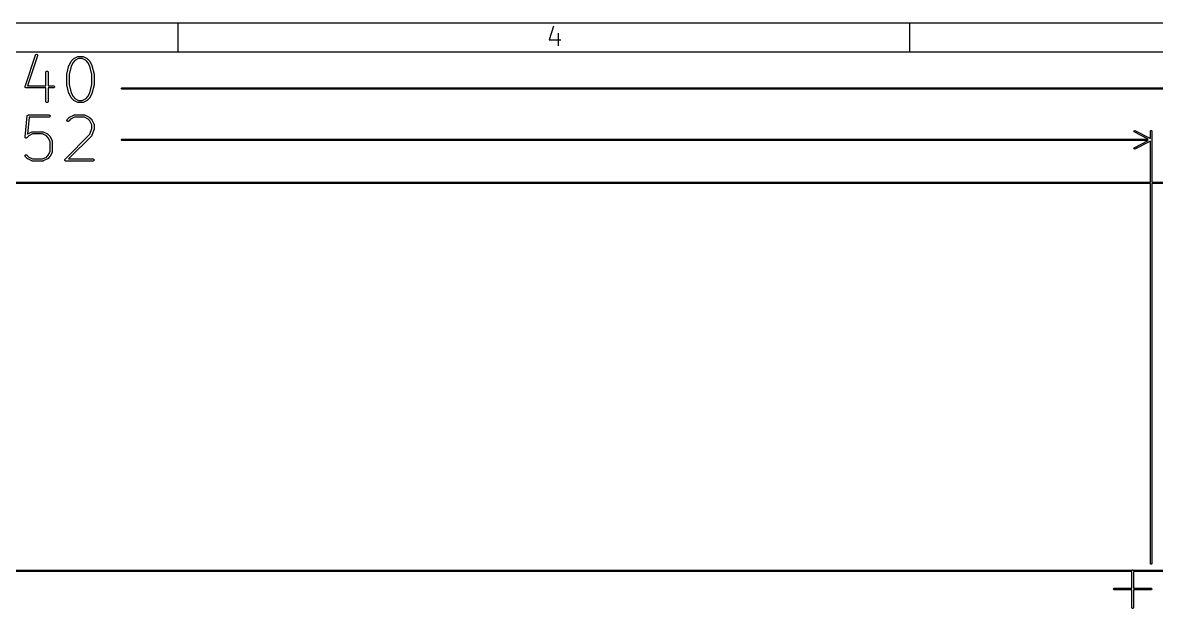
# Model space of a CAD drawing. Header units: inches. Extents: x 0.4 to 11.3, y -7.9 to -0.4.
# Drawn here: x 5.881 to 8.93, y -1.968 to -0.394 of the extents above; entities that cross this region are included whole.
import ezdxf

# ---------------------------------------------------------------- set-up
doc = ezdxf.new("R2010")
doc.units = ezdxf.units.IN
doc.header["$MEASUREMENT"] = 0
doc.layers.add('User.Drawings', color=9, linetype='CONTINUOUS', true_color=0xc2c2c2)

msp = doc.modelspace()

# ---------------------------------------------------------------- linework, layer by layer
at = {"layer": 'BLACK', "linetype": 'CONTINUOUS'}
for p, q in [((0.3937, -0.3937), (11.2993, -0.3937)), ((6.2992, -0.4724), (6.2992, -0.3937)), ((8.2677, -0.4724), (8.2677, -0.3937)), ((7.3093, -0.4028), (7.2971, -0.4394)), ((7.3215, -0.4223), (7.3215, -0.4564)), ((7.2971, -0.4394), (7.3288, -0.4394)), ((0.4724, -0.4724), (11.2206, -0.4724))]:
    msp.add_line(p, q, dxfattribs=at)
at = {"layer": 'User.Drawings', "linetype": 'CONTINUOUS'}
for p, q in [((5.8875, -0.5652), (5.9156, -0.4808)), ((5.9212, -0.4827), (5.8944, -0.5632)), ((5.9156, -0.4808), (5.9159, -0.4803)), ((5.9159, -0.4803), (5.9166, -0.4794)), ((5.9166, -0.4794), (5.9177, -0.4789)), ((5.9177, -0.4789), (5.9188, -0.4788)), ((5.9188, -0.4788), (5.9199, -0.4792)), ((5.9199, -0.4792), (5.9208, -0.48)), ((5.9208, -0.48), (5.9213, -0.481)), ((5.9214, -0.4821), (5.9212, -0.4827)), ((5.9213, -0.481), (5.9214, -0.4821)), ((6.0184, -0.4904), (6.0296, -0.4848)), ((6.0296, -0.4848), (6.0301, -0.4846)), ((6.0301, -0.4846), (6.0303, -0.4845)), ((6.0303, -0.4845), (6.0304, -0.4845)), ((6.0304, -0.4845), (6.0309, -0.4845)), ((6.0309, -0.4845), (6.0422, -0.4845)), ((6.0422, -0.4845), (6.0428, -0.4845)), ((6.0428, -0.4845), (6.0429, -0.4845)), ((6.0429, -0.4845), (6.043, -0.4846)), ((6.043, -0.4846), (6.0435, -0.4848)), ((6.0435, -0.4848), (6.0547, -0.4904)), ((5.9999, -0.5317), (6.0056, -0.5092)), ((6.0056, -0.5091), (6.0057, -0.5089)), ((6.0056, -0.5092), (6.0056, -0.5091)), ((6.0056, -0.5091), (6.0056, -0.5091)), ((6.0057, -0.5089), (6.0058, -0.5086)), ((6.0058, -0.5086), (6.0114, -0.4973)), ((6.0058, -0.5086), (6.0058, -0.5086)), ((6.0058, -0.5086), (6.0058, -0.5086)), ((6.0112, -0.5109), (6.0058, -0.5328)), ((6.0165, -0.5004), (6.0112, -0.5109)), ((6.0114, -0.4973), (6.0116, -0.4971)), ((6.0116, -0.497), (6.0117, -0.4969)), ((6.0116, -0.4971), (6.0116, -0.497)), ((6.0117, -0.4969), (6.0117, -0.4968)), ((6.0117, -0.4968), (6.0118, -0.4968)), ((6.0118, -0.4968), (6.012, -0.4966)), ((6.012, -0.4966), (6.0176, -0.4909)), ((6.0214, -0.4955), (6.0165, -0.5004)), ((6.0176, -0.4909), (6.0178, -0.4908)), ((6.0178, -0.4908), (6.0179, -0.4907)), ((6.0179, -0.4907), (6.018, -0.4906)), ((6.018, -0.4906), (6.0181, -0.4905)), ((6.018, -0.4906), (6.018, -0.4906)), ((6.0181, -0.4905), (6.0184, -0.4904)), ((6.0316, -0.4904), (6.0214, -0.4955)), ((6.0415, -0.4904), (6.0316, -0.4904)), ((6.0517, -0.4955), (6.0415, -0.4904)), ((6.0566, -0.5004), (6.0517, -0.4955)), ((6.0547, -0.4904), (6.055, -0.4905)), ((6.055, -0.4905), (6.0551, -0.4906)), ((6.0551, -0.4906), (6.0551, -0.4906)), ((6.0551, -0.4906), (6.0552, -0.4907)), ((6.0552, -0.4907), (6.0553, -0.4908)), ((6.0553, -0.4908), (6.0555, -0.4909)), ((6.0555, -0.4909), (6.0611, -0.4966)), ((6.0619, -0.5109), (6.0566, -0.5004)), ((6.0611, -0.4966), (6.0613, -0.4968)), ((6.0613, -0.4968), (6.0614, -0.4968)), ((6.0614, -0.4968), (6.0614, -0.4969)), ((6.0614, -0.4969), (6.0615, -0.497)), ((6.0615, -0.497), (6.0615, -0.4971)), ((6.0615, -0.4971), (6.0617, -0.4973)), ((6.0617, -0.4973), (6.0673, -0.5086)), ((6.0673, -0.5328), (6.0619, -0.5109)), ((6.0673, -0.5086), (6.0673, -0.5086)), ((6.0673, -0.5086), (6.0673, -0.5086)), ((6.0673, -0.5086), (6.0674, -0.5089)), ((6.0674, -0.5089), (6.0675, -0.5091)), ((6.0675, -0.5091), (6.0675, -0.5091)), ((6.0675, -0.5091), (6.0675, -0.5092)), ((6.0675, -0.5092), (6.0732, -0.5317)), ((5.9436, -0.5268), (5.9437, -0.5262)), ((5.9436, -0.5632), (5.9436, -0.5268)), ((5.9437, -0.5262), (5.9441, -0.5251)), ((5.9441, -0.5251), (5.9449, -0.5243)), ((5.9449, -0.5243), (5.946, -0.5239)), ((5.946, -0.5239), (5.9471, -0.5239)), ((5.9471, -0.5239), (5.9482, -0.5243)), ((5.9482, -0.5243), (5.949, -0.5251)), ((5.949, -0.5251), (5.9495, -0.5262)), ((5.9495, -0.5262), (5.9495, -0.5268)), ((5.9495, -0.5268), (5.9495, -0.5632)), ((5.9999, -0.5318), (5.9999, -0.5317)), ((5.9999, -0.532), (5.9999, -0.5318)), ((5.9999, -0.5318), (5.9999, -0.5318)), ((5.9999, -0.5323), (5.9999, -0.532)), ((5.9999, -0.5324), (5.9999, -0.5323)), ((5.9999, -0.5323), (5.9999, -0.5323)), ((5.9999, -0.5605), (5.9999, -0.5324)), ((6.0058, -0.5328), (6.0058, -0.5602)), ((6.0673, -0.5602), (6.0673, -0.5328)), ((6.0732, -0.5317), (6.0732, -0.5318)), ((6.0732, -0.5318), (6.0732, -0.5318)), ((6.0732, -0.5318), (6.0732, -0.532)), ((6.0732, -0.532), (6.0732, -0.5323)), ((6.0732, -0.5323), (6.0732, -0.5323)), ((6.0732, -0.5323), (6.0733, -0.5324)), ((6.0733, -0.5324), (6.0733, -0.5605)), ((5.8874, -0.5656), (5.8875, -0.5655)), ((5.8874, -0.5658), (5.8874, -0.5656)), ((5.8874, -0.5656), (5.8874, -0.5656)), ((5.8874, -0.5662), (5.8874, -0.5658)), ((5.8874, -0.5667), (5.8874, -0.5662)), ((5.8875, -0.5668), (5.8874, -0.5667)), ((5.8875, -0.5655), (5.8875, -0.5652)), ((5.8875, -0.5669), (5.8875, -0.5668)), ((5.8877, -0.5673), (5.8875, -0.5669)), ((5.8879, -0.5678), (5.8877, -0.5673)), ((5.8879, -0.5679), (5.8879, -0.5678)), ((5.888, -0.568), (5.8879, -0.5679)), ((5.8883, -0.5683), (5.888, -0.568)), ((5.8887, -0.5686), (5.8883, -0.5683)), ((5.8888, -0.5686), (5.8887, -0.5686)), ((5.8889, -0.5687), (5.8888, -0.5686)), ((5.8893, -0.5689), (5.8889, -0.5687)), ((5.8897, -0.569), (5.8893, -0.5689)), ((5.8899, -0.5691), (5.8897, -0.569)), ((5.89, -0.5691), (5.8899, -0.5691)), ((5.8903, -0.5691), (5.89, -0.5691)), ((5.89, -0.5691), (5.89, -0.5691)), ((5.9436, -0.5691), (5.8903, -0.5691)), ((5.8944, -0.5632), (5.9436, -0.5632)), ((5.9436, -0.6055), (5.9436, -0.5691)), ((5.9495, -0.5632), (5.9634, -0.5632)), ((5.9634, -0.5691), (5.9495, -0.5691)), ((5.9495, -0.5691), (5.9495, -0.6055)), ((5.9634, -0.5632), (5.964, -0.5632)), ((5.964, -0.569), (5.9634, -0.5691)), ((5.964, -0.5632), (5.9651, -0.5637)), ((5.9651, -0.5686), (5.964, -0.569)), ((5.9651, -0.5637), (5.9659, -0.5645)), ((5.9659, -0.5678), (5.9651, -0.5686)), ((5.9659, -0.5645), (5.9663, -0.5656)), ((5.9663, -0.5667), (5.9659, -0.5678)), ((5.9663, -0.5656), (5.9663, -0.5667)), ((5.9999, -0.5606), (5.9999, -0.5605)), ((5.9999, -0.5607), (5.9999, -0.5606)), ((5.9999, -0.5609), (5.9999, -0.5607)), ((5.9999, -0.5611), (5.9999, -0.5609)), ((5.9999, -0.5612), (5.9999, -0.5611)), ((5.9999, -0.5611), (5.9999, -0.5611)), ((6.0056, -0.5837), (5.9999, -0.5612)), ((6.0058, -0.5602), (6.0112, -0.582)), ((6.0619, -0.582), (6.0673, -0.5602)), ((6.0732, -0.5612), (6.0675, -0.5837)), ((6.0733, -0.5605), (6.0732, -0.5606)), ((6.0732, -0.5606), (6.0732, -0.5607)), ((6.0732, -0.5607), (6.0732, -0.5609)), ((6.0732, -0.5609), (6.0732, -0.5611)), ((6.0732, -0.5611), (6.0732, -0.5611)), ((6.0732, -0.5611), (6.0732, -0.5612)), ((6.1471, -0.5701), (6.1481, -0.569)), ((6.1471, -0.5716), (6.1471, -0.5701)), ((6.1481, -0.5727), (6.1471, -0.5716)), ((6.1481, -0.569), (6.1489, -0.5689)), ((6.1489, -0.5728), (6.1481, -0.5727)), ((6.1489, -0.5689), (10.6404, -0.5689)), ((10.6404, -0.5728), (6.1489, -0.5728)), ((5.9437, -0.6061), (5.9436, -0.6055)), ((5.9441, -0.6072), (5.9437, -0.6061)), ((5.9449, -0.608), (5.9441, -0.6072)), ((5.946, -0.6084), (5.9449, -0.608)), ((5.9471, -0.6084), (5.946, -0.6084)), ((5.9482, -0.608), (5.9471, -0.6084)), ((5.949, -0.6072), (5.9482, -0.608)), ((5.9495, -0.6061), (5.949, -0.6072)), ((5.9495, -0.6055), (5.9495, -0.6061)), ((6.0056, -0.5838), (6.0056, -0.5837)), ((6.0057, -0.584), (6.0056, -0.5838)), ((6.0056, -0.5838), (6.0056, -0.5838)), ((6.0058, -0.5843), (6.0057, -0.584)), ((6.0114, -0.5956), (6.0058, -0.5843)), ((6.0058, -0.5843), (6.0058, -0.5843)), ((6.0058, -0.5843), (6.0058, -0.5843)), ((6.0112, -0.582), (6.0165, -0.5925)), ((6.0116, -0.5958), (6.0114, -0.5956)), ((6.0116, -0.5959), (6.0116, -0.5958)), ((6.0117, -0.596), (6.0116, -0.5959)), ((6.0117, -0.5961), (6.0117, -0.596)), ((6.0118, -0.5961), (6.0117, -0.5961)), ((6.012, -0.5964), (6.0118, -0.5961)), ((6.0176, -0.602), (6.012, -0.5964)), ((6.0165, -0.5925), (6.0214, -0.5975)), ((6.0178, -0.6022), (6.0176, -0.602)), ((6.0179, -0.6022), (6.0178, -0.6022)), ((6.018, -0.6023), (6.0179, -0.6022)), ((6.0181, -0.6024), (6.018, -0.6023)), ((6.018, -0.6023), (6.018, -0.6023)), ((6.0184, -0.6025), (6.0181, -0.6024)), ((6.0296, -0.6082), (6.0184, -0.6025)), ((6.0214, -0.5975), (6.0316, -0.6026)), ((6.0301, -0.6084), (6.0296, -0.6082)), ((6.0303, -0.6084), (6.0301, -0.6084)), ((6.0304, -0.6084), (6.0303, -0.6084)), ((6.0309, -0.6085), (6.0304, -0.6084)), ((6.0422, -0.6085), (6.0309, -0.6085)), ((6.0316, -0.6026), (6.0415, -0.6026)), ((6.0415, -0.6026), (6.0517, -0.5975)), ((6.0428, -0.6084), (6.0422, -0.6085)), ((6.0429, -0.6084), (6.0428, -0.6084)), ((6.043, -0.6084), (6.0429, -0.6084)), ((6.0435, -0.6082), (6.043, -0.6084)), ((6.0547, -0.6025), (6.0435, -0.6082)), ((6.0517, -0.5975), (6.0566, -0.5925)), ((6.055, -0.6024), (6.0547, -0.6025)), ((6.0551, -0.6023), (6.055, -0.6024)), ((6.0552, -0.6022), (6.0551, -0.6023)), ((6.0551, -0.6023), (6.0551, -0.6023)), ((6.0553, -0.6022), (6.0552, -0.6022)), ((6.0555, -0.602), (6.0553, -0.6022)), ((6.0611, -0.5964), (6.0555, -0.602)), ((6.0566, -0.5925), (6.0619, -0.582)), ((6.0613, -0.5961), (6.0611, -0.5964)), ((6.0614, -0.5961), (6.0613, -0.5961)), ((6.0615, -0.5959), (6.0614, -0.596)), ((6.0614, -0.596), (6.0614, -0.5961)), ((6.0617, -0.5956), (6.0615, -0.5958)), ((6.0615, -0.5958), (6.0615, -0.5959)), ((6.0673, -0.5843), (6.0617, -0.5956)), ((6.0674, -0.584), (6.0673, -0.5843)), ((6.0673, -0.5843), (6.0673, -0.5843)), ((6.0673, -0.5843), (6.0673, -0.5843)), ((6.0675, -0.5838), (6.0674, -0.584)), ((6.0675, -0.5837), (6.0675, -0.5838)), ((6.0675, -0.5838), (6.0675, -0.5838)), ((5.8874, -0.7008), (5.893, -0.6446)), ((5.893, -0.6443), (5.8931, -0.6442)), ((5.893, -0.6444), (5.893, -0.6443)), ((5.893, -0.6446), (5.893, -0.6444)), ((5.8931, -0.644), (5.8933, -0.6436)), ((5.8931, -0.6442), (5.8931, -0.644)), ((5.8933, -0.6436), (5.8935, -0.6432)), ((5.8935, -0.6432), (5.8936, -0.6431)), ((5.8936, -0.6431), (5.8937, -0.643)), ((5.8937, -0.643), (5.894, -0.6427)), ((5.894, -0.6427), (5.8943, -0.6424)), ((5.8986, -0.6478), (5.8941, -0.6932)), ((5.8943, -0.6424), (5.8944, -0.6424)), ((5.8944, -0.6424), (5.8946, -0.6423)), ((5.8946, -0.6423), (5.895, -0.6422)), ((5.895, -0.6422), (5.8954, -0.642)), ((5.8954, -0.642), (5.8956, -0.642)), ((5.8956, -0.642), (5.8957, -0.6419)), ((5.8957, -0.6419), (5.8957, -0.642)), ((5.8957, -0.642), (5.8959, -0.6419)), ((5.8959, -0.6419), (5.9522, -0.6419)), ((5.9522, -0.6478), (5.8986, -0.6478)), ((5.9522, -0.6419), (5.9528, -0.642)), ((5.9528, -0.6478), (5.9522, -0.6478)), ((5.9528, -0.642), (5.9538, -0.6424)), ((5.9538, -0.6473), (5.9528, -0.6478)), ((5.9538, -0.6424), (5.9546, -0.6432)), ((5.9546, -0.6465), (5.9538, -0.6473)), ((5.9546, -0.6432), (5.9551, -0.6443)), ((5.9551, -0.6455), (5.9546, -0.6465)), ((5.9551, -0.6443), (5.9551, -0.6455)), ((5.9999, -0.6556), (6.0004, -0.6545)), ((5.9999, -0.6567), (5.9999, -0.6556)), ((6.0004, -0.6578), (5.9999, -0.6567)), ((6.0004, -0.6545), (6.0007, -0.654)), ((6.0012, -0.6586), (6.0004, -0.6578)), ((6.0007, -0.654), (6.0063, -0.6484)), ((6.0022, -0.659), (6.0012, -0.6586)), ((6.0034, -0.659), (6.0022, -0.659)), ((6.0044, -0.6586), (6.0034, -0.659)), ((6.0049, -0.6582), (6.0044, -0.6586)), ((6.0102, -0.6529), (6.0049, -0.6582)), ((6.0063, -0.6484), (6.0066, -0.6482)), ((6.0066, -0.6482), (6.0067, -0.6481)), ((6.0066, -0.6482), (6.0066, -0.6482)), ((6.0067, -0.6481), (6.0068, -0.6481)), ((6.0068, -0.6481), (6.0069, -0.648)), ((6.0069, -0.648), (6.0071, -0.6479)), ((6.0071, -0.6479), (6.0184, -0.6422)), ((6.0204, -0.6478), (6.0102, -0.6529)), ((6.0184, -0.6422), (6.0189, -0.642)), ((6.0189, -0.642), (6.019, -0.642)), ((6.019, -0.642), (6.0191, -0.642)), ((6.0191, -0.642), (6.0197, -0.6419)), ((6.0197, -0.6419), (6.0478, -0.6419)), ((6.0471, -0.6478), (6.0204, -0.6478)), ((6.0573, -0.6529), (6.0471, -0.6478)), ((6.0478, -0.6419), (6.0484, -0.642)), ((6.0484, -0.642), (6.0485, -0.642)), ((6.0485, -0.642), (6.0486, -0.642)), ((6.0486, -0.642), (6.0491, -0.6422)), ((6.0491, -0.6422), (6.0604, -0.6479)), ((6.0622, -0.6579), (6.0573, -0.6529)), ((6.0604, -0.6479), (6.0606, -0.648)), ((6.0606, -0.648), (6.0607, -0.6481)), ((6.0607, -0.6481), (6.0608, -0.6481)), ((6.0608, -0.6481), (6.0609, -0.6482)), ((6.0609, -0.6482), (6.0609, -0.6482)), ((6.0609, -0.6482), (6.0611, -0.6484)), ((6.0611, -0.6484), (6.0668, -0.654)), ((6.0673, -0.6681), (6.0622, -0.6579)), ((6.0668, -0.654), (6.0669, -0.6543)), ((6.0669, -0.6543), (6.067, -0.6543)), ((6.067, -0.6543), (6.0671, -0.6544)), ((6.0671, -0.6544), (6.0671, -0.6545)), ((6.0671, -0.6545), (6.0672, -0.6546)), ((6.0672, -0.6546), (6.0673, -0.6548)), ((6.0673, -0.6548), (6.0729, -0.6661)), ((6.0673, -0.6782), (6.0673, -0.6681)), ((6.0729, -0.6661), (6.0731, -0.6666)), ((6.0731, -0.6666), (6.0732, -0.6667)), ((6.0732, -0.6667), (6.0732, -0.6668)), ((6.0732, -0.6668), (6.0733, -0.6674)), ((6.0733, -0.6674), (6.0733, -0.6786)), ((5.8874, -0.7014), (5.8874, -0.7008)), ((5.8977, -0.6979), (5.8924, -0.7032)), ((5.8941, -0.6932), (5.8942, -0.6931)), ((5.8941, -0.6932), (5.8941, -0.6932)), ((5.8941, -0.6932), (5.8941, -0.6932)), ((5.8942, -0.6931), (5.8943, -0.693)), ((5.8943, -0.693), (5.8944, -0.693)), ((5.8944, -0.693), (5.8946, -0.6929)), ((5.8946, -0.6929), (5.9059, -0.6872)), ((5.9079, -0.6928), (5.8977, -0.6979)), ((5.9059, -0.6872), (5.9064, -0.687)), ((5.9064, -0.687), (5.9065, -0.687)), ((5.9065, -0.687), (5.9066, -0.687)), ((5.9066, -0.687), (5.9072, -0.6869)), ((5.9072, -0.6869), (5.9353, -0.6869)), ((5.9346, -0.6928), (5.9079, -0.6928)), ((5.9448, -0.6979), (5.9346, -0.6928)), ((5.9353, -0.6869), (5.9359, -0.687)), ((5.9359, -0.687), (5.936, -0.687)), ((5.936, -0.687), (5.9361, -0.687)), ((5.9361, -0.687), (5.9366, -0.6872)), ((5.9366, -0.6872), (5.9479, -0.6929)), ((5.9498, -0.7029), (5.9448, -0.6979)), ((5.9479, -0.6929), (5.9481, -0.693)), ((5.9481, -0.693), (5.9482, -0.693)), ((5.9482, -0.693), (5.9483, -0.6931)), ((5.9483, -0.6931), (5.9484, -0.6932)), ((5.9484, -0.6932), (5.9484, -0.6932)), ((5.9484, -0.6932), (5.9487, -0.6934)), ((5.9487, -0.6934), (5.9543, -0.699)), ((5.9543, -0.699), (5.9545, -0.6993)), ((5.9545, -0.6993), (5.9545, -0.6993)), ((5.9545, -0.6993), (5.9546, -0.6994)), ((5.9546, -0.6994), (5.9546, -0.6995)), ((5.9546, -0.6995), (5.9547, -0.6996)), ((5.9547, -0.6996), (5.9548, -0.6998)), ((5.9548, -0.6998), (5.9605, -0.7111)), ((5.9951, -0.7609), (6.0621, -0.6939)), ((6.0668, -0.6976), (6.0043, -0.76)), ((6.0621, -0.6939), (6.0673, -0.6782)), ((6.0671, -0.6971), (6.0668, -0.6976)), ((6.0672, -0.697), (6.0671, -0.6971)), ((6.0675, -0.6964), (6.0672, -0.697)), ((6.0672, -0.697), (6.0672, -0.697)), ((6.0731, -0.6796), (6.0675, -0.6964)), ((6.0732, -0.6793), (6.0731, -0.6796)), ((6.0733, -0.6786), (6.0732, -0.6789)), ((6.0732, -0.6789), (6.0732, -0.679)), ((6.0732, -0.679), (6.0732, -0.6791)), ((6.0732, -0.6791), (6.0732, -0.6792)), ((6.0732, -0.6792), (6.0732, -0.6793)), ((8.8699, -0.6854), (8.8706, -0.6841)), ((8.8703, -0.6868), (8.8699, -0.6854)), ((8.8709, -0.6873), (8.8703, -0.6868)), ((8.8706, -0.6841), (8.872, -0.6836)), ((8.9081, -0.7067), (8.8709, -0.6873)), ((8.872, -0.6836), (8.8728, -0.6838)), ((8.8728, -0.6838), (8.9142, -0.7054)), ((8.9142, -0.6856), (8.9144, -0.6848)), ((8.9142, -0.7054), (8.9142, -0.6856)), ((8.9144, -0.6848), (8.9154, -0.6838)), ((8.9154, -0.6838), (8.9169, -0.6838)), ((8.9169, -0.6838), (8.918, -0.6848)), ((8.918, -0.6848), (8.9182, -0.6856)), ((8.9182, -0.6856), (8.9182, -0.8221)), ((5.8874, -0.7016), (5.8874, -0.7014)), ((5.8874, -0.7017), (5.8874, -0.7016)), ((5.8876, -0.7021), (5.8874, -0.7017)), ((5.8877, -0.7025), (5.8876, -0.7021)), ((5.8878, -0.7026), (5.8877, -0.7025)), ((5.8879, -0.7028), (5.8878, -0.7026)), ((5.8882, -0.7031), (5.8879, -0.7028)), ((5.8884, -0.7034), (5.8882, -0.7031)), ((5.8886, -0.7035), (5.8884, -0.7034)), ((5.8887, -0.7036), (5.8886, -0.7035)), ((5.8891, -0.7037), (5.8887, -0.7036)), ((5.8895, -0.704), (5.8891, -0.7037)), ((5.8896, -0.704), (5.8895, -0.704)), ((5.8897, -0.704), (5.8896, -0.704)), ((5.8902, -0.704), (5.8897, -0.704)), ((5.8906, -0.7041), (5.8902, -0.704)), ((5.8907, -0.704), (5.8906, -0.7041)), ((5.8909, -0.704), (5.8907, -0.704)), ((5.8913, -0.7039), (5.8909, -0.704)), ((5.8917, -0.7037), (5.8913, -0.7039)), ((5.8918, -0.7036), (5.8917, -0.7037)), ((5.892, -0.7036), (5.8918, -0.7036)), ((5.8924, -0.7032), (5.892, -0.7036)), ((5.9549, -0.7131), (5.9498, -0.7029)), ((5.9549, -0.7398), (5.9549, -0.7131)), ((5.9605, -0.7111), (5.9607, -0.7116)), ((5.9607, -0.7116), (5.9607, -0.7117)), ((5.9607, -0.7117), (5.9607, -0.7118)), ((5.9607, -0.7118), (5.9608, -0.7124)), ((5.9608, -0.7124), (5.9608, -0.7405)), ((6.1471, -0.7079), (6.1481, -0.7068)), ((6.1471, -0.7094), (6.1471, -0.7079)), ((6.1481, -0.7105), (6.1471, -0.7094)), ((6.1481, -0.7068), (6.1489, -0.7067)), ((6.1489, -0.7106), (6.1481, -0.7105)), ((6.1489, -0.7067), (8.9081, -0.7067)), ((8.9081, -0.7106), (6.1489, -0.7106)), ((8.8699, -0.7319), (8.8703, -0.7305)), ((8.8703, -0.7305), (8.8709, -0.73)), ((8.8709, -0.73), (8.9081, -0.7106)), ((8.9142, -0.7119), (8.8728, -0.7335)), ((8.9142, -0.8221), (8.9142, -0.7119)), ((5.8874, -0.7512), (5.8879, -0.7501)), ((5.8874, -0.7523), (5.8874, -0.7512)), ((5.8879, -0.7534), (5.8874, -0.7523)), ((5.8879, -0.7501), (5.8887, -0.7493)), ((5.8882, -0.7538), (5.8879, -0.7534)), ((5.8939, -0.7595), (5.8882, -0.7538)), ((5.8887, -0.7493), (5.8897, -0.7488)), ((5.8897, -0.7488), (5.8909, -0.7488)), ((5.8909, -0.7488), (5.892, -0.7493)), ((5.892, -0.7493), (5.8924, -0.7497)), ((5.8924, -0.7497), (5.8977, -0.7549)), ((5.8941, -0.7596), (5.8939, -0.7595)), ((5.8941, -0.7597), (5.8941, -0.7596)), ((5.8942, -0.7598), (5.8941, -0.7597)), ((5.8943, -0.7598), (5.8942, -0.7598)), ((5.8944, -0.7599), (5.8943, -0.7598)), ((5.8946, -0.76), (5.8944, -0.7599)), ((5.9059, -0.7656), (5.8946, -0.76)), ((5.8977, -0.7549), (5.9079, -0.76)), ((5.9079, -0.76), (5.9346, -0.76)), ((5.9346, -0.76), (5.9448, -0.7549)), ((5.9479, -0.76), (5.9366, -0.7656)), ((5.9448, -0.7549), (5.9498, -0.75)), ((5.9481, -0.7599), (5.9479, -0.76)), ((5.9482, -0.7598), (5.9481, -0.7599)), ((5.9483, -0.7598), (5.9482, -0.7598)), ((5.9484, -0.7597), (5.9483, -0.7598)), ((5.9487, -0.7595), (5.9484, -0.7596)), ((5.9484, -0.7596), (5.9484, -0.7597)), ((5.9543, -0.7538), (5.9487, -0.7595)), ((5.9498, -0.75), (5.9549, -0.7398)), ((5.9545, -0.7536), (5.9543, -0.7538)), ((5.9546, -0.7535), (5.9545, -0.7536)), ((5.9545, -0.7536), (5.9545, -0.7536)), ((5.9547, -0.7533), (5.9546, -0.7534)), ((5.9546, -0.7534), (5.9546, -0.7535)), ((5.9548, -0.7531), (5.9547, -0.7533)), ((5.9605, -0.7418), (5.9548, -0.7531)), ((5.9607, -0.7413), (5.9605, -0.7418)), ((5.9608, -0.7405), (5.9607, -0.7411)), ((5.9607, -0.7411), (5.9607, -0.7412)), ((5.9607, -0.7412), (5.9607, -0.7413)), ((5.9943, -0.7624), (5.9947, -0.7614)), ((5.9947, -0.7614), (5.9951, -0.7609)), ((6.0043, -0.76), (6.0703, -0.76)), ((6.0703, -0.76), (6.0709, -0.7601)), ((6.0709, -0.7601), (6.0719, -0.7605)), ((6.0719, -0.7605), (6.0728, -0.7614)), ((6.0728, -0.7614), (6.0732, -0.7624)), ((8.8706, -0.7333), (8.8699, -0.7319)), ((8.872, -0.7337), (8.8706, -0.7333)), ((8.8728, -0.7335), (8.872, -0.7337)), ((5.9064, -0.7658), (5.9059, -0.7656)), ((5.9065, -0.7658), (5.9064, -0.7658)), ((5.9066, -0.7659), (5.9065, -0.7658)), ((5.9072, -0.7659), (5.9066, -0.7659)), ((5.9353, -0.7659), (5.9072, -0.7659)), ((5.9359, -0.7659), (5.9353, -0.7659)), ((5.936, -0.7658), (5.9359, -0.7659)), ((5.9361, -0.7658), (5.936, -0.7658)), ((5.9366, -0.7656), (5.9361, -0.7658)), ((5.9943, -0.7636), (5.9943, -0.7624)), ((5.9947, -0.7646), (5.9943, -0.7636)), ((5.9955, -0.7654), (5.9947, -0.7646)), ((5.9966, -0.7659), (5.9955, -0.7654)), ((5.9972, -0.7659), (5.9966, -0.7659)), ((6.0703, -0.7659), (5.9972, -0.7659)), ((6.0709, -0.7659), (6.0703, -0.7659)), ((6.0719, -0.7654), (6.0709, -0.7659)), ((6.0728, -0.7646), (6.0719, -0.7654)), ((6.0732, -0.7636), (6.0728, -0.7646)), ((6.0732, -0.7624), (6.0732, -0.7636)), ((2.9339, -0.8221), (8.9142, -0.8221)), ((8.9182, -0.8221), (10.5996, -0.8221)), ((8.9142, -0.826), (2.9339, -0.826)), ((8.9142, -1.8477), (8.9142, -0.826)), ((10.5996, -0.826), (8.9182, -0.826)), ((8.9182, -0.826), (8.9182, -1.8477)), ((8.9144, -1.8484), (8.9142, -1.8477)), ((8.9154, -1.8495), (8.9144, -1.8484)), ((8.9169, -1.8495), (8.9154, -1.8495)), ((8.918, -1.8484), (8.9169, -1.8495)), ((8.9182, -1.8477), (8.918, -1.8484)), ((2.9516, -1.8654), (8.8651, -1.8654)), ((8.8646, -1.8693), (2.9516, -1.8693)), ((8.8646, -1.9146), (8.8646, -1.8693)), ((8.8651, -1.8654), (8.8658, -1.8647)), ((8.8658, -1.8647), (8.8673, -1.8647)), ((8.8673, -1.8647), (8.868, -1.8654)), ((8.868, -1.8654), (10.8774, -1.8654)), ((10.8511, -1.8693), (8.8685, -1.8693)), ((8.8685, -1.8693), (8.8685, -1.9146)), ((8.8147, -1.9158), (8.8158, -1.9147)), ((8.8147, -1.9173), (8.8147, -1.9158)), ((8.8158, -1.9184), (8.8147, -1.9173)), ((8.8158, -1.9147), (8.8165, -1.9146)), ((8.8165, -1.9185), (8.8158, -1.9184)), ((8.8165, -1.9146), (8.8646, -1.9146)), ((8.8646, -1.9185), (8.8165, -1.9185)), ((8.8646, -1.9665), (8.8646, -1.9185)), ((8.8685, -1.9146), (8.9165, -1.9146)), ((8.9165, -1.9185), (8.8685, -1.9185)), ((8.8685, -1.9185), (8.8685, -1.9665)), ((8.9165, -1.9146), (8.9173, -1.9147)), ((8.9173, -1.9184), (8.9165, -1.9185)), ((8.9173, -1.9147), (8.9184, -1.9158)), ((8.9184, -1.9173), (8.9173, -1.9184)), ((8.9184, -1.9158), (8.9184, -1.9173)), ((8.8647, -1.9673), (8.8646, -1.9665)), ((8.8658, -1.9684), (8.8647, -1.9673)), ((8.8673, -1.9684), (8.8658, -1.9684)), ((8.8684, -1.9673), (8.8673, -1.9684)), ((8.8685, -1.9665), (8.8684, -1.9673))]:
    msp.add_line(p, q, dxfattribs=at)

doc.saveas('drawing.dxf')
